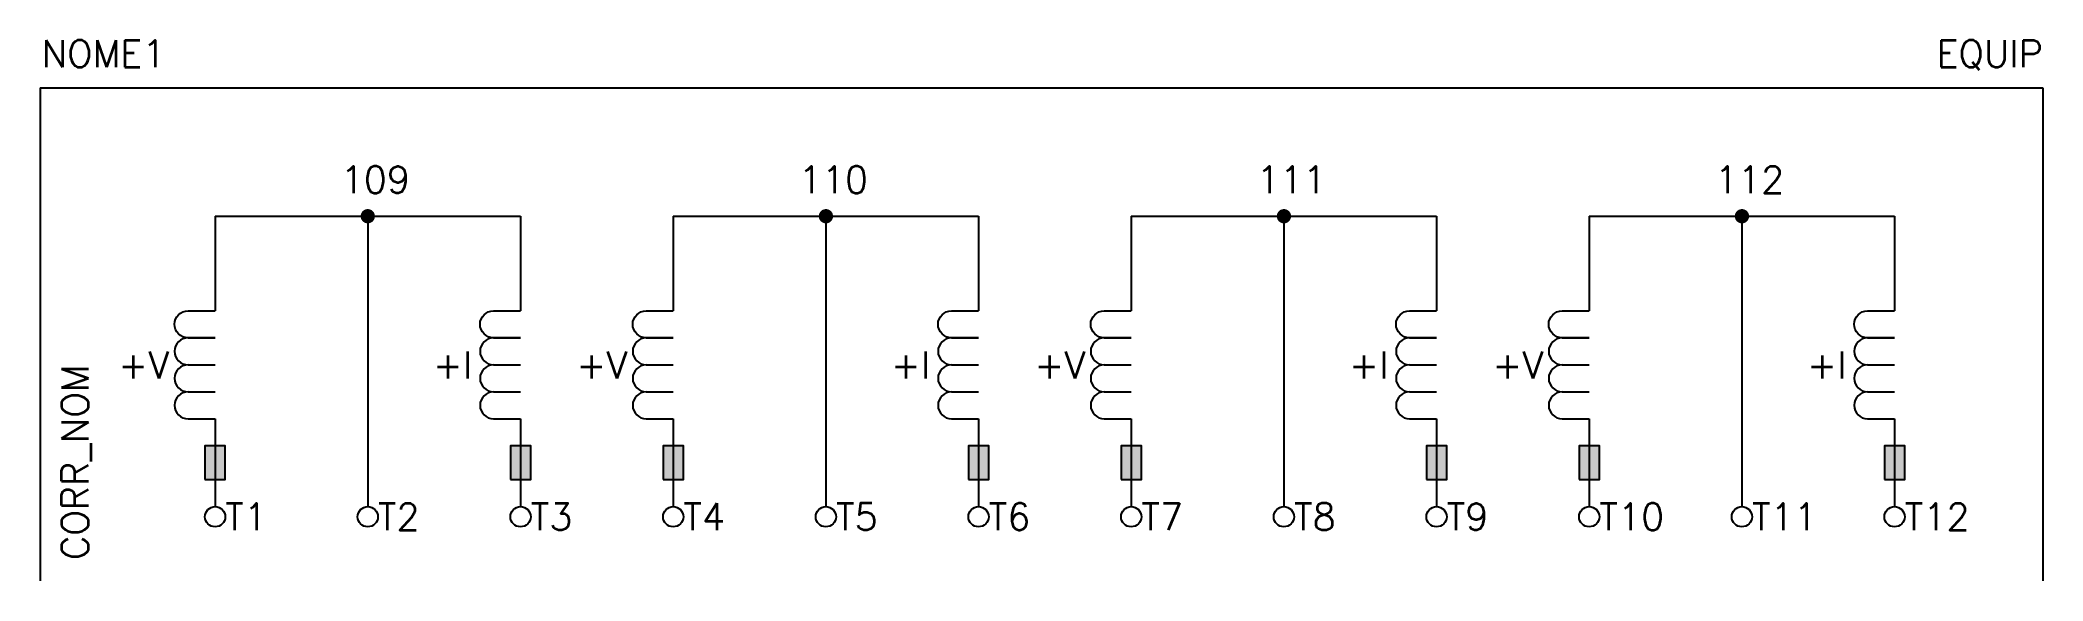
# Model space of a CAD drawing. Extents: x 366 to 515, y 328 to 368.
import ezdxf
from ezdxf.enums import TextEntityAlignment as Align

# ---------------------------------------------------------------- set-up
doc = ezdxf.new("R2010")
doc.units = 0
doc.header["$MEASUREMENT"] = 0
doc.layers.get('0').update_dxf_attribs({"linetype": 'CONTINUOUS'})
doc.styles.add('ROMANS', font='romans')

# ---------------------------------------------------------------- blocks, each defined once
blk = doc.blocks.new('RETANG')
at = {"color": 0}
blk.add_lwpolyline([(2.5, 0), (2.5, 1.5), (0, 1.5), (0, 0)], close=True, dxfattribs=at)
blk.add_solid([(0, 0), (0, 1.5), (2.5, 0), (2.5, 1.5)], dxfattribs=at)
blk = doc.blocks.new('BORN2')
at = {"const_width": 1}
blk.add_lwpolyline([(-0.5, 0, 1), (0.5, 0, 1)], format="xyb", close=True, dxfattribs=at)

msp = doc.modelspace()

# ---------------------------------------------------------------- linework, layer by layer
at = {"color": 0}
for p, q in [((366.26, 364.29), (514.51, 364.29)), ((366.26, 364.29), (366.26, 327.79)), ((379.22, 354.79), (390.52, 354.79)), ((390.52, 354.79), (390.52, 347.79)), ((390.52, 354.79), (401.83, 354.79)), ((401.83, 354.79), (401.83, 347.79)), ((413.13, 354.79), (424.43, 354.79)), ((424.43, 354.79), (424.43, 347.79)), ((424.43, 354.79), (435.73, 354.79)), ((435.73, 354.79), (435.73, 347.79)), ((447.03, 354.79), (458.33, 354.79)), ((458.33, 354.79), (458.33, 347.79)), ((458.33, 354.79), (469.63, 354.79)), ((469.63, 354.79), (469.63, 347.79)), ((480.93, 354.79), (492.23, 354.79)), ((492.23, 354.79), (492.23, 347.79)), ((492.23, 354.79), (503.53, 354.79)), ((503.53, 354.79), (503.53, 347.79)), ((390.52, 347.79), (390.52, 333.29)), ((424.43, 347.79), (424.43, 333.29)), ((458.33, 347.79), (458.33, 333.29)), ((492.23, 347.79), (492.23, 333.29)), ((379.22, 339.79), (379.22, 333.29)), ((401.83, 339.79), (401.83, 333.29)), ((413.13, 339.79), (413.13, 333.29)), ((435.73, 339.79), (435.73, 333.29)), ((447.03, 339.79), (447.03, 333.29)), ((469.63, 339.79), (469.63, 333.29)), ((480.93, 339.79), (480.93, 333.29)), ((503.53, 339.79), (503.53, 333.29))]:
    msp.add_line(p, q, dxfattribs=at)
for p, q in [((514.51, 364.29), (514.51, 327.79)), ((379.22, 354.79), (379.22, 347.79)), ((413.13, 354.79), (413.13, 347.79)), ((447.03, 354.79), (447.03, 347.79)), ((480.93, 354.79), (480.93, 347.79)), ((377.22, 347.79), (379.22, 347.79)), ((399.83, 347.79), (401.83, 347.79)), ((411.13, 347.79), (413.13, 347.79)), ((433.73, 347.79), (435.73, 347.79)), ((445.03, 347.79), (447.03, 347.79)), ((467.63, 347.79), (469.63, 347.79)), ((478.93, 347.79), (480.93, 347.79)), ((501.53, 347.79), (503.53, 347.79)), ((379.22, 345.79), (377.22, 345.79)), ((377.22, 345.79), (379.22, 345.79)), ((399.83, 345.79), (401.83, 345.79)), ((401.83, 345.79), (399.83, 345.79)), ((413.13, 345.79), (411.13, 345.79)), ((411.13, 345.79), (413.13, 345.79)), ((433.73, 345.79), (435.73, 345.79)), ((435.73, 345.79), (433.73, 345.79)), ((447.03, 345.79), (445.03, 345.79)), ((445.03, 345.79), (447.03, 345.79)), ((467.63, 345.79), (469.63, 345.79)), ((469.63, 345.79), (467.63, 345.79)), ((480.93, 345.79), (478.93, 345.79)), ((478.93, 345.79), (480.93, 345.79)), ((501.53, 345.79), (503.53, 345.79)), ((503.53, 345.79), (501.53, 345.79)), ((377.22, 343.79), (379.22, 343.79)), ((377.22, 343.79), (379.22, 343.79)), ((399.83, 343.79), (401.83, 343.79)), ((399.83, 343.79), (401.83, 343.79)), ((411.13, 343.79), (413.13, 343.79)), ((411.13, 343.79), (413.13, 343.79)), ((433.73, 343.79), (435.73, 343.79)), ((433.73, 343.79), (435.73, 343.79)), ((445.03, 343.79), (447.03, 343.79)), ((445.03, 343.79), (447.03, 343.79)), ((467.63, 343.79), (469.63, 343.79)), ((467.63, 343.79), (469.63, 343.79)), ((478.93, 343.79), (480.93, 343.79)), ((478.93, 343.79), (480.93, 343.79)), ((501.53, 343.79), (503.53, 343.79)), ((501.53, 343.79), (503.53, 343.79)), ((377.22, 341.79), (379.22, 341.79)), ((399.83, 341.79), (401.83, 341.79)), ((411.13, 341.79), (413.13, 341.79)), ((433.73, 341.79), (435.73, 341.79)), ((445.03, 341.79), (447.03, 341.79)), ((467.63, 341.79), (469.63, 341.79)), ((478.93, 341.79), (480.93, 341.79)), ((501.53, 341.79), (503.53, 341.79)), ((377.22, 339.79), (379.22, 339.79)), ((399.83, 339.79), (401.83, 339.79)), ((411.13, 339.79), (413.13, 339.79)), ((433.73, 339.79), (435.73, 339.79)), ((445.03, 339.79), (447.03, 339.79)), ((467.63, 339.79), (469.63, 339.79)), ((478.93, 339.79), (480.93, 339.79)), ((501.53, 339.79), (503.53, 339.79))]:
    msp.add_line(p, q)
for points in [[(377.22, 345.79, -1), (377.22, 347.79), (379.22, 347.79)], [(399.83, 345.79, -1), (399.83, 347.79), (401.83, 347.79)], [(411.13, 345.79, -1), (411.13, 347.79), (413.13, 347.79)], [(433.73, 345.79, -1), (433.73, 347.79), (435.73, 347.79)], [(445.03, 345.79, -1), (445.03, 347.79), (447.03, 347.79)], [(467.63, 345.79, -1), (467.63, 347.79), (469.63, 347.79)], [(478.93, 345.79, -1), (478.93, 347.79), (480.93, 347.79)], [(501.53, 345.79, -1), (501.53, 347.79), (503.53, 347.79)], [(377.22, 343.79, 1), (377.22, 341.79), (379.22, 341.79)], [(399.83, 343.79, 1), (399.83, 341.79), (401.83, 341.79)], [(411.13, 343.79, 1), (411.13, 341.79), (413.13, 341.79)], [(433.73, 343.79, 1), (433.73, 341.79), (435.73, 341.79)], [(445.03, 343.79, 1), (445.03, 341.79), (447.03, 341.79)], [(467.63, 343.79, 1), (467.63, 341.79), (469.63, 341.79)], [(478.93, 343.79, 1), (478.93, 341.79), (480.93, 341.79)], [(501.53, 343.79, 1), (501.53, 341.79), (503.53, 341.79)], [(377.22, 341.79, 1), (377.22, 339.79), (379.22, 339.79)], [(399.83, 341.79, 1), (399.83, 339.79), (401.83, 339.79)], [(411.13, 341.79, 1), (411.13, 339.79), (413.13, 339.79)], [(433.73, 341.79, 1), (433.73, 339.79), (435.73, 339.79)], [(445.03, 341.79, 1), (445.03, 339.79), (447.03, 339.79)], [(467.63, 341.79, 1), (467.63, 339.79), (469.63, 339.79)], [(478.93, 341.79, 1), (478.93, 339.79), (480.93, 339.79)], [(501.53, 341.79, 1), (501.53, 339.79), (503.53, 339.79)]]:
    msp.add_lwpolyline(points, format="xyb")
for centre in [(379.22, 332.54), (390.52, 332.54), (401.83, 332.54), (413.13, 332.54), (424.43, 332.54), (435.73, 332.54), (447.03, 332.54), (458.33, 332.54), (469.63, 332.54), (480.93, 332.54), (492.23, 332.54), (503.53, 332.54)]:
    msp.add_circle(centre, 0.75, dxfattribs=at)
for centre in [(377.22, 344.79), (399.83, 344.79), (411.13, 344.79), (433.73, 344.79), (445.03, 344.79), (467.63, 344.79), (478.93, 344.79), (501.53, 344.79)]:
    msp.add_arc(centre, 1, 90, 270)

# ---------------------------------------------------------------- block references
at = {"color": 7, "xscale": 0.52800000000002, "yscale": 0.52800000000002, "zscale": 0.52800000000002}
for p in [(390.52, 354.79), (424.43, 354.79), (458.33, 354.79), (492.23, 354.79)]:
    msp.add_blockref('BORN2', p, dxfattribs=at)
at = {"rotation": 270}
for p in [(378.47, 337.79), (401.08, 337.79), (412.38, 337.79), (434.98, 337.79), (446.28, 337.79), (468.88, 337.79), (480.18, 337.79), (502.78, 337.79)]:
    msp.add_blockref('RETANG', p, dxfattribs=at)

# ---------------------------------------------------------------- texts
at = {"style": 'ROMANS'}
for s, p in [('109', (391.08, 357.5)), ('110', (424.98, 357.5)), ('111', (458.88, 357.5)), ('112', (492.79, 357.5)), ('+V', (373.93, 343.77)), ('+I', (396.79, 343.77)), ('+V', (407.84, 343.77)), ('+I', (430.69, 343.77)), ('+V', (441.74, 343.77)), ('+I', (464.6, 343.77)), ('+V', (475.64, 343.77)), ('+I', (498.5, 343.77))]:
    msp.add_text(s, height=2, dxfattribs=at).set_placement(p, align=Align.MIDDLE_CENTER)
at = {"lineweight": -3, "style": 'ROMANS'}
msp.add_attdef('NOME1', text='', height=2, dxfattribs=at).set_placement((370.96, 366.83), align=Align.MIDDLE_CENTER)
msp.add_attdef('EQUIP', text='', height=2, dxfattribs=at).set_placement((514.51, 366.83), align=Align.MIDDLE_RIGHT)
msp.add_attdef('CORR_NOM', text='', height=2, rotation=90, dxfattribs=at).set_placement((368.85, 329.34), align=Align.MIDDLE_LEFT)
for tag, p in [('T1', (379.97, 332.54)), ('T2', (391.27, 332.54)), ('T3', (402.58, 332.54)), ('T4', (413.88, 332.54)), ('T5', (425.18, 332.54)), ('T6', (436.48, 332.54)), ('T7', (447.78, 332.54)), ('T8', (459.08, 332.54)), ('T9', (470.38, 332.54)), ('T10', (481.68, 332.54)), ('T11', (492.98, 332.54)), ('T12', (504.28, 332.54))]:
    msp.add_attdef(tag, text='', height=2, dxfattribs=at).set_placement(p, align=Align.MIDDLE_LEFT)

doc.saveas('drawing.dxf')
